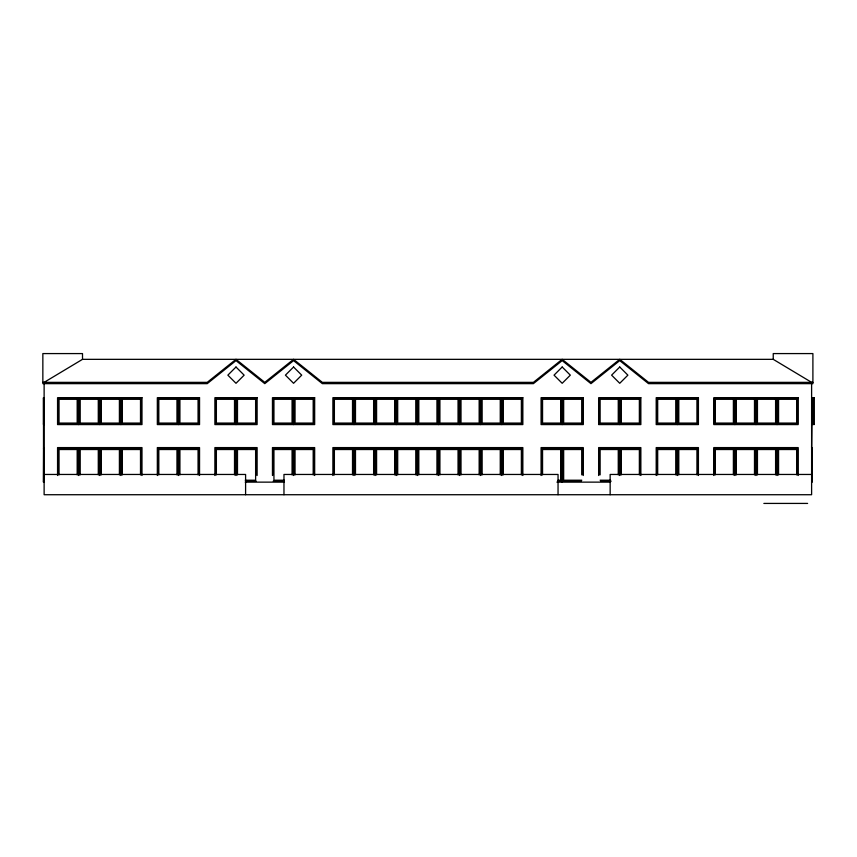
<?xml version="1.0" encoding="UTF-8"?>
<svg xmlns="http://www.w3.org/2000/svg" width="857" height="857" viewBox="0 0 857 857"><rect width="100%" height="100%" fill="white"/><g stroke="black" fill="none" stroke-linecap="round" stroke-linejoin="round"><path stroke-width="1.29" d="M44.125 382.361L82.508 359.34L773.239 359.34L811.611 382.361M42.85 382.361L207.223 382.361L235.996 359.34L264.781 382.361L293.565 359.34L322.339 382.361L533.397 382.361L562.181 359.34L590.966 382.361L619.74 359.34L648.524 382.361L812.897 382.361M44.125 424.579L43.493 424.579L43.493 397.712L44.125 397.712M811.611 397.712L812.254 397.712L812.254 424.579L811.611 424.601M43.493 398.462L44.125 398.462M813.507 398.462L814.15 398.462M43.493 423.829L44.125 423.829M811.611 423.829L812.254 423.829M813.507 423.829L814.15 423.829M43.653 447.665L43.493 482.137L44.125 482.137M43.493 448.554L44.125 448.554M811.611 448.554L812.243 448.554M44.125 474.457L245.595 474.457L245.595 494.725M811.611 474.457L610.152 474.457L610.152 494.725M245.263 480.22L255.622 480.22L255.622 449.518L237.485 449.518L237.485 474.874M284.31 480.22L273.94 480.22L273.94 449.518L292.076 449.518L292.076 474.874M558.111 480.22L560.703 480.22L560.703 449.518L542.556 449.518L542.556 474.874M581.807 480.22L563.66 480.22L563.66 449.518L581.807 449.518L581.807 474.874M600.114 480.22L610.484 480.22M43.493 481.173L44.125 481.173M245.895 481.173L256.361 481.173M273.201 481.173L283.667 481.173M557.521 481.173L561.442 481.173L561.442 448.554L541.817 448.554L541.817 474.649M581.239 481.173L562.92 481.173L562.92 448.554L582.546 448.554L582.546 474.649M600.682 481.173L611.159 481.173M811.611 481.173L812.243 481.173M245.231 482.137L284.331 482.137M556.911 482.137L610.505 482.137M811.611 482.137L812.254 482.137L812.254 447.6L811.611 447.6L812.093 397.712M763.855 503.423L807.605 503.423M811.611 383.647L811.611 494.725L44.125 494.725L44.125 383.647M798.188 475.496L798.188 447.6L713.763 447.6L713.763 475.496M797.449 474.649L797.449 448.554L777.824 448.554L777.824 474.649M796.699 474.874L796.699 449.518L778.563 449.518L778.563 474.874M777.074 397.712L777.074 424.579M777.074 447.6L777.074 475.496M776.335 474.649L776.335 448.554L756.71 448.554L756.71 474.649M775.596 474.874L775.596 449.518L757.449 449.518L757.449 474.874M773.239 359.34L773.239 353.577L812.897 353.577L812.897 383.647L648.524 383.647L619.74 360.615L590.966 383.647L562.181 360.615L533.397 383.647L322.339 383.647L293.565 360.615L264.781 383.647L235.996 360.615L207.223 383.647L42.85 383.647L42.85 353.577L82.508 353.577L82.508 359.34M755.97 397.712L755.97 424.579M755.97 447.6L755.97 475.496M755.231 474.649L755.231 448.554L735.606 448.554L735.606 474.649M754.492 474.874L754.492 449.518L736.345 449.518L736.345 474.874M734.867 397.712L734.867 424.579M734.867 447.6L734.867 475.496M734.128 474.649L734.128 448.554L714.502 448.554L714.502 474.649M733.388 474.874L733.388 449.518L715.241 449.518L715.241 474.874M698.412 475.496L698.412 447.6L656.205 447.6L656.205 475.496M697.673 474.649L697.673 448.554L678.048 448.554L678.048 474.649M696.934 474.874L696.934 449.518L678.787 449.518L678.787 474.874M677.309 397.712L677.309 424.579M677.309 447.6L677.309 475.496M676.569 474.649L676.569 448.554L656.944 448.554L656.944 474.649M675.819 474.874L675.819 449.518L657.683 449.518L657.683 474.874M640.854 475.496L640.854 447.6L598.636 447.6L598.636 475.496M640.104 474.649L640.104 448.554L620.489 448.554L620.489 474.649M639.365 474.874L639.365 449.518L621.229 449.518L621.229 474.874M619.74 397.712L619.74 424.579M619.74 447.6L619.74 475.496M619 474.649L619 448.554L599.375 448.554L599.375 474.649M618.261 474.874L618.261 449.518L600.114 449.518L600.114 474.874M583.285 475.496L583.285 447.6L541.078 447.6L541.078 475.496M562.181 397.712L562.181 424.579M562.181 447.6L562.181 482.137M558.046 494.725L558.046 474.457L283.967 474.457L283.967 494.725M522.845 475.496L522.845 447.6L332.891 447.6L332.891 475.496M522.106 474.649L522.106 448.554L502.481 448.554L502.481 474.649M521.367 474.874L521.367 449.518L503.22 449.518L503.22 474.874M501.741 397.712L501.741 424.579M501.741 447.6L501.741 475.496M501.002 474.649L501.002 448.554L481.377 448.554L481.377 474.649M500.263 474.874L500.263 449.518L482.116 449.518L482.116 474.874M480.638 397.712L480.638 424.579M480.638 447.6L480.638 475.496M479.899 474.649L479.899 448.554L460.273 448.554L460.273 474.649M479.159 474.874L479.159 449.518L461.012 449.518L461.012 474.874M459.534 397.712L459.534 424.579M459.534 447.6L459.534 475.496M458.795 474.649L458.795 448.554L439.17 448.554L439.17 474.649M458.045 474.874L458.045 449.518L439.909 449.518L439.909 474.874M438.43 397.712L438.43 424.579M438.43 447.6L438.43 475.496M437.681 474.649L437.681 448.554L418.055 448.554L418.055 474.649M436.941 474.874L436.941 449.518L418.805 449.518L418.805 474.874M417.316 397.712L417.316 424.579M417.316 447.6L417.316 475.496M416.577 474.649L416.577 448.554L396.952 448.554L396.952 474.649M415.838 474.874L415.838 449.518L397.691 449.518L397.691 474.874M396.213 397.712L396.213 424.579M396.213 447.6L396.213 475.496M395.473 474.649L395.473 448.554L375.848 448.554L375.848 474.649M394.734 474.874L394.734 449.518L376.587 449.518L376.587 474.874M375.109 397.712L375.109 424.579M375.109 447.6L375.109 475.496M374.37 474.649L374.37 448.554L354.744 448.554L354.744 474.649M373.631 474.874L373.631 449.518L355.484 449.518L355.484 474.874M354.005 397.712L354.005 424.579M354.005 447.6L354.005 475.496M353.266 474.649L353.266 448.554L333.641 448.554L333.641 474.649M352.516 474.874L352.516 449.518L334.38 449.518L334.38 474.874M314.669 475.496L314.669 447.6L272.462 447.6L272.462 475.496M313.93 474.649L313.93 448.554L294.305 448.554L294.305 474.649M313.191 474.874L313.191 449.518L295.044 449.518L295.044 474.874M293.565 397.712L293.565 424.579M293.565 447.6L293.565 475.496M292.826 474.649L292.826 448.554L273.201 448.554L273.201 474.649M257.111 475.496L257.111 447.6L214.893 447.6L214.893 475.496M256.361 474.649L256.361 448.554L236.746 448.554L236.746 474.649M235.996 397.712L235.996 424.579M235.996 447.6L235.996 475.496M235.257 474.649L235.257 448.554L215.632 448.554L215.632 474.649M234.518 474.874L234.518 449.518L216.371 449.518L216.371 474.874M199.542 475.496L199.542 447.6L157.334 447.6L157.334 475.496M198.803 474.649L198.803 448.554L179.177 448.554L179.177 474.649M198.063 474.874L198.063 449.518L179.916 449.518L179.916 474.874M178.438 397.712L178.438 424.579M178.438 447.6L178.438 475.496M177.699 474.649L177.699 448.554L158.074 448.554L158.074 474.649M176.96 474.874L176.96 449.518L158.813 449.518L158.813 474.874M141.983 475.496L141.983 447.6L57.558 447.6L57.558 475.496M141.244 474.649L141.244 448.554L121.619 448.554L121.619 474.649M140.505 474.874L140.505 449.518L122.358 449.518L122.358 474.874M120.88 397.712L120.88 424.579M120.88 447.6L120.88 475.496M120.141 474.649L120.141 448.554L100.515 448.554L100.515 474.649M119.402 474.874L119.402 449.518L101.255 449.518L101.255 474.874M99.776 397.712L99.776 424.579M99.776 447.6L99.776 475.496M99.026 474.649L99.026 448.554L79.412 448.554L79.412 474.649M98.287 474.874L98.287 449.518L80.151 449.518L80.151 474.874M78.662 397.712L78.662 424.579M78.662 447.6L78.662 475.496M77.923 474.649L77.923 448.554L58.297 448.554L58.297 474.649M77.184 474.874L77.184 449.518L59.037 449.518L59.037 474.874M43.503 397.712L43.503 482.137M235.996 367.01L227.866 375.152L235.996 383.293L244.138 375.152L235.996 367.01M293.565 367.01L285.424 375.152L293.565 383.293L301.707 375.152L293.565 367.01M562.181 367.01L554.04 375.152L562.181 383.293L570.323 375.152L562.181 367.01M619.74 367.01L611.609 375.152L619.74 383.293L627.881 375.152L619.74 367.01M141.983 397.712L57.558 397.712L57.558 424.579L141.983 424.579L141.983 397.712M199.542 397.712L157.334 397.712L157.334 424.579L199.542 424.579L199.542 397.712M257.111 397.712L214.893 397.712L214.893 424.579L257.111 424.579L257.111 397.712M314.669 397.712L272.462 397.712L272.462 424.579L314.669 424.579L314.669 397.712M522.845 397.712L332.891 397.712L332.891 424.579L522.845 424.579L522.845 397.712M583.285 397.712L541.078 397.712L541.078 424.579L583.285 424.579L583.285 397.712M640.854 397.712L598.636 397.712L598.636 424.579L640.854 424.579L640.854 397.712M698.412 397.712L656.205 397.712L656.205 424.579L698.412 424.579L698.412 397.712M798.188 397.712L713.763 397.712L713.763 424.579L798.188 424.579L798.188 397.712M814.15 397.712L813.507 397.712L813.529 424.579L814.15 424.579L814.15 397.712M77.923 398.462L58.297 398.462L58.297 423.829L77.923 423.829L77.923 398.462M99.026 398.462L79.412 398.462L79.412 423.829L99.026 423.829L99.026 398.462M120.141 398.462L100.515 398.462L100.515 423.829L120.141 423.829L120.141 398.462M141.244 398.462L121.619 398.462L121.619 423.829L141.244 423.829L141.244 398.462M177.699 398.462L158.074 398.462L158.074 423.829L177.699 423.829L177.699 398.462M198.803 398.462L179.177 398.462L179.177 423.829L198.803 423.829L198.803 398.462M235.257 398.462L215.632 398.462L215.632 423.829L235.257 423.829L235.257 398.462M256.361 398.462L236.746 398.462L236.746 423.829L256.361 423.829L256.361 398.462M292.826 398.462L273.201 398.462L273.201 423.829L292.826 423.829L292.826 398.462M313.93 398.462L294.305 398.462L294.305 423.829L313.93 423.829L313.93 398.462M353.266 398.462L333.641 398.462L333.641 423.829L353.266 423.829L353.266 398.462M374.37 398.462L354.744 398.462L354.744 423.829L374.37 423.829L374.37 398.462M395.473 398.462L375.848 398.462L375.848 423.829L395.473 423.829L395.473 398.462M416.577 398.462L396.952 398.462L396.952 423.829L416.577 423.829L416.577 398.462M437.681 398.462L418.055 398.462L418.055 423.829L437.681 423.829L437.681 398.462M458.795 398.462L439.17 398.462L439.17 423.829L458.795 423.829L458.795 398.462M479.899 398.462L460.273 398.462L460.273 423.829L479.899 423.829L479.899 398.462M501.002 398.462L481.377 398.462L481.377 423.829L501.002 423.829L501.002 398.462M522.106 398.462L502.481 398.462L502.481 423.829L522.106 423.829L522.106 398.462M561.442 398.462L541.817 398.462L541.817 423.829L561.442 423.829L561.442 398.462M582.546 398.462L562.92 398.462L562.92 423.829L582.546 423.829L582.546 398.462M619 398.462L599.375 398.462L599.375 423.829L619 423.829L619 398.462M640.104 398.462L620.489 398.462L620.489 423.829L640.104 423.829L640.104 398.462M676.569 398.462L656.944 398.462L656.944 423.829L676.569 423.829L676.569 398.462M697.673 398.462L678.048 398.462L678.048 423.829L697.673 423.829L697.673 398.462M734.128 398.462L714.502 398.462L714.502 423.829L734.128 423.829L734.128 398.462M755.231 398.462L735.606 398.462L735.606 423.829L755.231 423.829L755.231 398.462M776.335 398.462L756.71 398.462L756.71 423.829L776.335 423.829L776.335 398.462M797.449 398.462L777.824 398.462L777.824 423.829L797.449 423.829L797.449 398.462M77.184 399.201L59.037 399.201L59.037 423.079L77.184 423.079L77.184 399.201M98.287 399.201L80.151 399.201L80.151 423.079L98.287 423.079L98.287 399.201M119.402 399.201L101.255 399.201L101.255 423.079L119.402 423.079L119.402 399.201M140.505 399.201L122.358 399.201L122.358 423.079L140.505 423.079L140.505 399.201M176.96 399.201L158.813 399.201L158.813 423.079L176.96 423.079L176.96 399.201M198.063 399.201L179.916 399.201L179.916 423.079L198.063 423.079L198.063 399.201M234.518 399.201L216.371 399.201L216.371 423.079L234.518 423.079L234.518 399.201M255.622 399.201L237.485 399.201L237.485 423.079L255.622 423.079L255.622 399.201M292.076 399.201L273.94 399.201L273.94 423.079L292.076 423.079L292.076 399.201M313.191 399.201L295.044 399.201L295.044 423.079L313.191 423.079L313.191 399.201M352.516 399.201L334.38 399.201L334.38 423.079L352.516 423.079L352.516 399.201M373.631 399.201L355.484 399.201L355.484 423.079L373.631 423.079L373.631 399.201M394.734 399.201L376.587 399.201L376.587 423.079L394.734 423.079L394.734 399.201M415.838 399.201L397.691 399.201L397.691 423.079L415.838 423.079L415.838 399.201M436.941 399.201L418.805 399.201L418.805 423.079L436.941 423.079L436.941 399.201M458.045 399.201L439.909 399.201L439.909 423.079L458.045 423.079L458.045 399.201M479.159 399.201L461.012 399.201L461.012 423.079L479.159 423.079L479.159 399.201M500.263 399.201L482.116 399.201L482.116 423.079L500.263 423.079L500.263 399.201M521.367 399.201L503.22 399.201L503.22 423.079L521.367 423.079L521.367 399.201M560.703 399.201L542.556 399.201L542.556 423.079L560.703 423.079L560.703 399.201M581.807 399.201L563.66 399.201L563.66 423.079L581.807 423.079L581.807 399.201M618.261 399.201L600.114 399.201L600.114 423.079L618.261 423.079L618.261 399.201M639.365 399.201L621.229 399.201L621.229 423.079L639.365 423.079L639.365 399.201M675.819 399.201L657.683 399.201L657.683 423.079L675.819 423.079L675.819 399.201M696.934 399.201L678.787 399.201L678.787 423.079L696.934 423.079L696.934 399.201M733.388 399.201L715.241 399.201L715.241 423.079L733.388 423.079L733.388 399.201M754.492 399.201L736.345 399.201L736.345 423.079L754.492 423.079L754.492 399.201M775.596 399.201L757.449 399.201L757.449 423.079L775.596 423.079L775.596 399.201M796.699 399.201L778.563 399.201L778.563 423.079L796.699 423.079L796.699 399.201"/></g></svg>
